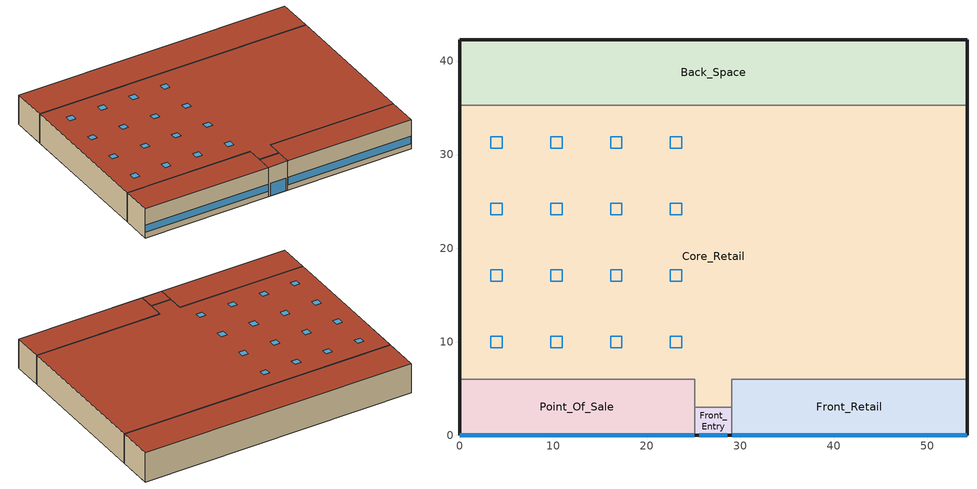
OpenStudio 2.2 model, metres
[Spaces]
Core_Retail
 floor ground: 54.27,35.27 54.27,6 29.14,6 29.14,3 25.14,3 25.14,6 0,6 0,35.27 z0
 wall outside: 54.27,6 54.27,35.27 / 0,35.27 0,6 z0:6.1
 wall to Back_Space: 54.27,35.27 0,35.27 z0:6.1
 wall to Front_Entry: 25.14,3 29.14,3 z0:6.1
 wall to Point_Of_Sale: 0,6 25.14,6 25.14,3 z0:6.1
 wall to Front_Retail: 29.14,3 29.14,6 54.27,6 z0:6.1
 roof outside: 29.14,3 29.14,6 54.27,6 54.27,35.27 0,35.27 0,6 25.14,6 25.14,3 z6.1
 skylight: 23.78,16.46 23.78,17.68 22.56,17.68 22.56,16.46 z6.1; 4.57,30.7 4.57,31.92 3.35,31.92 3.35,30.7 z6.1; 4.57,9.35 4.57,10.57 3.35,10.57 3.35,9.35 z6.1; 4.57,16.46 4.57,17.68 3.35,17.68 3.35,16.46 z6.1; 17.37,16.46 17.37,17.68 16.15,17.68 16.15,16.46 z6.1; 17.37,30.7 17.37,31.92 16.15,31.92 16.15,30.7 z6.1; 17.37,23.58 17.37,24.8 16.15,24.8 16.15,23.58 z6.1; 4.57,23.58 4.57,24.8 3.35,24.8 3.35,23.58 z6.1; 17.37,9.35 17.37,10.57 16.15,10.57 16.15,9.35 z6.1; 10.97,23.58 10.97,24.8 9.75,24.8 9.75,23.58 z6.1; 10.97,9.35 10.97,10.57 9.75,10.57 9.75,9.35 z6.1; 23.78,23.58 23.78,24.8 22.56,24.8 22.56,23.58 z6.1; 23.78,30.7 23.78,31.92 22.56,31.92 22.56,30.7 z6.1; 10.97,16.46 10.97,17.68 9.75,17.68 9.75,16.46 z6.1; 23.78,9.35 23.78,10.57 22.56,10.57 22.56,9.35 z6.1; 10.97,30.7 10.97,31.92 9.75,31.92 9.75,30.7 z6.1
Back_Space
 floor ground: 54.27,42.27 54.27,35.27 0,35.27 0,42.27 z0
 wall outside: 54.27,35.27 54.27,42.27 0,42.27 0,35.27 z0:6.1
 roof outside: 54.27,35.27 54.27,42.27 0,42.27 0,35.27 z6.1
Front_Retail
 floor ground: 54.27,6 54.27,0 29.14,0 29.14,6 z0
 wall outside: 29.14,0 54.27,0 54.27,6 z0:6.1
 wall to Front_Entry: 29.14,3 29.14,0 z0:6.1
 window: 29.19,0 54.22,0 z1.14:2.66
 roof outside: 54.27,0 54.27,6 29.14,6 29.14,0 z6.1
Point_Of_Sale
 floor ground: 25.14,6 25.14,0 0,0 0,6 z0
 wall outside: 0,6 0,0 25.14,0 z0:6.1
 wall to Front_Entry: 25.14,0 25.14,3 z0:6.1
 window: 0.05,0 25.09,0 z1.14:2.66
 roof outside: 25.14,0 25.14,6 0,6 0,0 z6.1
Front_Entry
 floor ground: 29.14,3 29.14,0 25.14,0 25.14,3 z0
 wall outside: 25.14,0 29.14,0 z0:6.1
 window: 25.64,0 28.64,0 z0.05:2.66
 roof outside: 29.14,0 29.14,3 25.14,3 25.14,0 z6.1
[Site]
Houston Bush Intercontinental_TX_USA Design_Conditions: Latitude {deg}=30; Longitude {deg}=-95.37; Time Zone {hr}=-6; Elevation {m}=29; Terrain=City
[Building]
A90_1_2010RetailStandalone: North Axis {deg}=0; Standards Number of Stories=1; Standards Number of Above Ground Stories=1; Standards Building Type=RetailStandalone
[Space] Building Story=Building Story 1; Part of Total Floor Area=Yes
Name | Space Type | Thermal Zone
Core_Retail | Retail Retail | TZ-Core_Retail
Back_Space | Retail Back_Space | TZ-Back_Space
Front_Retail | Retail Retail | TZ-Front_Retail
Point_Of_Sale | Retail Point_of_Sale | TZ-Point_Of_Sale
Front_Entry | Retail Entry | TZ-Front_Entry
[BuildingStory]
Building Story 1: Nominal Z Coordinate {m}=0
[ThermalZone] Use Ideal Air Loads=No
TZ-Core_Retail; TZ-Back_Space; TZ-Front_Entry; TZ-Point_Of_Sale; TZ-Front_Retail
[Sizing:Zone] Zone Cooling Design Supply Air Temperature Input Method=SupplyAirTemperature; Zone Cooling Design Supply Air Temperature {C}=14; Zone Cooling Design Supply Air Temperature Difference {deltaC}=11.11; Zone Heating Design Supply Air Temperature Input Method=SupplyAirTemperature; Zone Heating Design Supply Air Temperature {C}=40; Zone Heating Design Supply Air Temperature Difference {deltaC}=11.11; Zone Cooling Design Supply Air Humidity Ratio {kg-H2O/kg-air}=0.0085; Zone Heating Design Supply Air Humidity Ratio {kg-H2O/kg-air}=0.008; Cooling Design Air Flow Method=DesignDay; Heating Design Air Flow Method=DesignDay; Account for Dedicated Outdoor Air System=No; Dedicated Outdoor Air System Control Strategy=NeutralSupplyAir; Dedicated Outdoor Air Low Setpoint Temperature for Design {C}=autosize; Dedicated Outdoor Air High Setpoint Temperature for Design {C}=autosize
TZ-Core_Retail; TZ-Back_Space; TZ-Front_Entry; TZ-Point_Of_Sale; TZ-Front_Retail
[SpaceType] Standards Building Type=Retail
Name | Standards Space Type
Retail Back_Space | Back_Space
Retail Entry | Entry
Retail Point_of_Sale | Point_of_Sale
Retail Retail | Retail
